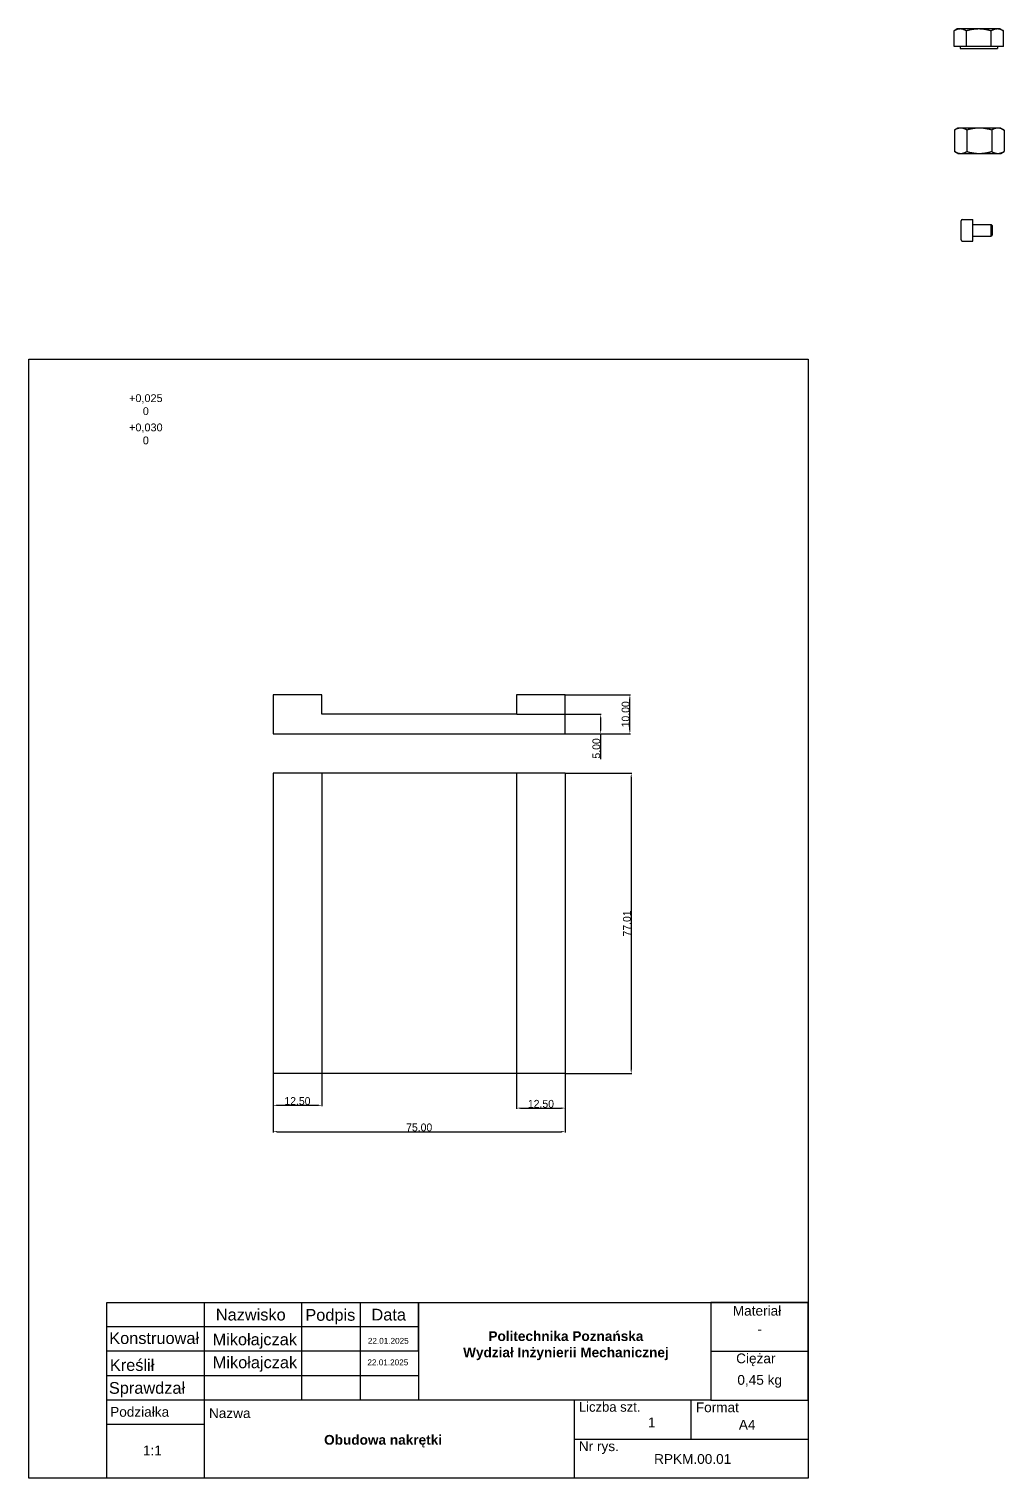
# Model space of a CAD drawing. Header units: millimetres. Extents: x 587 to 10361, y -8386 to 1488.
# Drawn here: x 844 to 1094.3, y 137.9 to 509.6 of the extents above; entities that cross this region are included whole.
import ezdxf
from ezdxf.enums import TextEntityAlignment as Align

# ---------------------------------------------------------------- set-up
doc = ezdxf.new("R2010")
doc.units = ezdxf.units.MM
for name, color, linetype, lineweight in [('Gruba', 7, 'Continuous', 30), ('Widoczne (ISO)', 7, 'Continuous', 30), ('Wymiar', 3, 'Continuous', 20)]:
    doc.layers.add(name, color=color, linetype=linetype, lineweight=lineweight)
doc.styles.add('arial_ttf', font='arial.ttf')
doc.styles.add('Inzynierka', font='arial.ttf')
doc.dimstyles.get("Standard").update_dxf_attribs({"dimtxt": 2, "dimasz": 1, "dimexe": 0.18, "dimexo": 0.0625, "dimgap": 0.09, "dimtad": 1, "dimzin": 0, "dimdsep": 46, "dimtxsty": 'Standard', "dimcen": 1, "dimadec": 0, "dimazin": 0, "dimtfac": 1, "dimtofl": 0, "dimtmove": 0, "dimatfit": 3, "dimfxl": 1, "dimtolj": 1, "dimtzin": 0, "dimarcsym": 0})

# ---------------------------------------------------------------- blocks, each defined once
blk = doc.blocks.new('*D26')
at = {"layer": 'Defpoints', "color": 0, "transparency": 16777216}
for p in [(906.71, 241.66), (981.71, 241.66), (981.71, 226.74)]:
    blk.add_point(p, dxfattribs=at)
at = {"layer": 'Wymiar', "color": 0, "lineweight": -2, "transparency": 16777216}
for p, q in [((906.71, 241.6), (906.71, 226.56)), ((981.71, 241.6), (981.71, 226.56)), ((907.71, 226.74), (980.71, 226.74))]:
    blk.add_line(p, q, dxfattribs=at)
at = {"layer": 'Wymiar', "color": 0, "transparency": 16777216}
for points in [[(907.71, 226.91), (907.71, 226.58), (906.71, 226.74)], [(980.71, 226.91), (980.71, 226.58), (981.71, 226.74)]]:
    blk.add_solid(points, dxfattribs=at)
at = {"layer": 'Wymiar', "color": 0, "transparency": 16777216, "insert": (944.21, 227.83), "char_height": 2, "attachment_point": 5}
blk.add_mtext('\\A1;75.00', dxfattribs=at)
blk = doc.blocks.new('*D27')
at = {"layer": 'Defpoints', "color": 0, "transparency": 16777216}
for p in [(906.71, 241.66), (919.21, 241.66), (919.21, 233.51)]:
    blk.add_point(p, dxfattribs=at)
at = {"layer": 'Wymiar', "color": 0, "lineweight": -2, "transparency": 16777216}
for p, q in [((906.71, 241.6), (906.71, 233.33)), ((919.21, 241.6), (919.21, 233.33)), ((907.71, 233.51), (918.21, 233.51))]:
    blk.add_line(p, q, dxfattribs=at)
at = {"layer": 'Wymiar', "color": 0, "transparency": 16777216}
for points in [[(907.71, 233.68), (907.71, 233.35), (906.71, 233.51)], [(918.21, 233.68), (918.21, 233.35), (919.21, 233.51)]]:
    blk.add_solid(points, dxfattribs=at)
at = {"layer": 'Wymiar', "color": 0, "transparency": 16777216, "insert": (912.96, 234.6), "char_height": 2, "attachment_point": 5}
blk.add_mtext('\\A1;12.50', dxfattribs=at)
blk = doc.blocks.new('*D28')
at = {"layer": 'Defpoints', "color": 0, "transparency": 16777216}
for p in [(969.21, 241.66), (981.71, 241.66), (981.71, 232.79)]:
    blk.add_point(p, dxfattribs=at)
at = {"layer": 'Wymiar', "color": 0, "lineweight": -2, "transparency": 16777216}
for p, q in [((969.21, 241.6), (969.21, 232.61)), ((981.71, 241.6), (981.71, 232.61)), ((970.21, 232.79), (980.71, 232.79))]:
    blk.add_line(p, q, dxfattribs=at)
at = {"layer": 'Wymiar', "color": 0, "transparency": 16777216}
for points in [[(970.21, 232.96), (970.21, 232.62), (969.21, 232.79)], [(980.71, 232.96), (980.71, 232.62), (981.71, 232.79)]]:
    blk.add_solid(points, dxfattribs=at)
at = {"layer": 'Wymiar', "color": 0, "transparency": 16777216, "insert": (975.46, 233.88), "char_height": 2, "attachment_point": 5}
blk.add_mtext('\\A1;12.50', dxfattribs=at)
blk = doc.blocks.new('*D29')
at = {"layer": 'Defpoints', "color": 0, "transparency": 16777216}
for p in [(981.71, 318.67), (981.71, 241.66), (998.63, 241.66)]:
    blk.add_point(p, dxfattribs=at)
at = {"layer": 'Wymiar', "color": 0, "lineweight": -2, "transparency": 16777216}
for p, q in [((981.77, 318.67), (998.81, 318.67)), ((998.63, 317.67), (998.63, 242.66)), ((981.77, 241.66), (998.81, 241.66))]:
    blk.add_line(p, q, dxfattribs=at)
at = {"layer": 'Wymiar', "color": 0, "transparency": 16777216}
for points in [[(998.46, 317.67), (998.79, 317.67), (998.63, 318.67)], [(998.46, 242.66), (998.79, 242.66), (998.63, 241.66)]]:
    blk.add_solid(points, dxfattribs=at)
at = {"layer": 'Wymiar', "color": 0, "transparency": 16777216, "insert": (997.54, 280.17), "char_height": 2, "attachment_point": 5, "rotation": 90}
blk.add_mtext('\\A1;77.01', dxfattribs=at)
blk = doc.blocks.new('*D30')
at = {"layer": 'Defpoints', "color": 0, "transparency": 16777216}
for p in [(981.71, 338.81), (998.29, 338.81), (981.71, 328.81)]:
    blk.add_point(p, dxfattribs=at)
at = {"layer": 'Wymiar', "color": 0, "lineweight": -2, "transparency": 16777216}
for p, q in [((981.77, 338.81), (998.47, 338.81)), ((998.29, 329.81), (998.29, 337.81)), ((981.77, 328.81), (998.47, 328.81))]:
    blk.add_line(p, q, dxfattribs=at)
at = {"layer": 'Wymiar', "color": 0, "transparency": 16777216}
for points in [[(998.12, 337.81), (998.45, 337.81), (998.29, 338.81)], [(998.12, 329.81), (998.45, 329.81), (998.29, 328.81)]]:
    blk.add_solid(points, dxfattribs=at)
at = {"layer": 'Wymiar', "color": 0, "transparency": 16777216, "insert": (997.2, 333.81), "char_height": 2, "attachment_point": 5, "rotation": 90}
blk.add_mtext('\\A1;10.00', dxfattribs=at)
blk = doc.blocks.new('*D31')
at = {"layer": 'Defpoints', "color": 0, "transparency": 16777216}
for p in [(969.21, 333.81), (969.21, 328.81), (990.78, 328.81)]:
    blk.add_point(p, dxfattribs=at)
at = {"layer": 'Wymiar', "color": 0, "lineweight": -2, "transparency": 16777216}
for p, q in [((969.27, 333.81), (990.96, 333.81)), ((990.78, 332.81), (990.78, 329.81)), ((969.27, 328.81), (990.96, 328.81)), ((990.78, 328.81), (990.78, 322.3))]:
    blk.add_line(p, q, dxfattribs=at)
at = {"layer": 'Wymiar', "color": 0, "transparency": 16777216}
for points in [[(990.62, 332.81), (990.95, 332.81), (990.78, 333.81)], [(990.62, 329.81), (990.95, 329.81), (990.78, 328.81)]]:
    blk.add_solid(points, dxfattribs=at)
at = {"layer": 'Wymiar', "color": 0, "transparency": 16777216, "insert": (989.69, 325.06), "char_height": 2, "attachment_point": 5, "rotation": 90}
blk.add_mtext('\\A1;5.00', dxfattribs=at)

msp = doc.modelspace()

# ---------------------------------------------------------------- linework, layer by layer
at = {"layer": 'Gruba'}
for p, q in [((906.705, 338.814), (906.705, 328.814)), ((919.205, 338.814), (906.705, 338.814)), ((919.205, 333.814), (919.205, 338.814)), ((969.205, 338.814), (969.205, 333.814)), ((981.705, 338.814), (969.205, 338.814)), ((981.705, 328.814), (981.705, 338.814)), ((969.205, 333.814), (919.205, 333.814)), ((906.705, 328.814), (981.705, 328.814)), ((906.705, 318.672), (906.705, 241.659)), ((919.205, 318.672), (906.705, 318.672)), ((919.205, 318.672), (919.205, 241.659)), ((969.205, 318.672), (919.205, 318.672)), ((969.205, 318.672), (969.205, 241.659)), ((981.705, 318.672), (969.205, 318.672)), ((981.705, 318.672), (981.705, 241.659)), ((919.205, 241.659), (906.705, 241.659)), ((969.205, 241.659), (919.205, 241.659)), ((981.705, 241.659), (969.205, 241.659)), ((889.036, 182.902), (889.036, 137.902)), ((889.036, 182.902), (889.036, 137.902)), ((889.036, 182.902), (889.036, 137.902)), ((914.036, 182.902), (914.036, 157.902)), ((914.036, 182.902), (914.036, 157.902)), ((914.036, 182.902), (914.036, 157.902)), ((929.036, 182.902), (929.036, 157.902)), ((929.036, 182.902), (929.036, 157.902)), ((929.036, 182.902), (929.036, 157.902)), ((944.036, 182.902), (944.036, 157.902)), ((944.036, 170.402), (944.036, 182.902)), ((944.036, 182.902), (944.036, 157.902)), ((944.036, 170.402), (944.036, 182.902)), ((944.036, 182.902), (944.036, 157.902)), ((944.036, 170.402), (944.036, 182.902)), ((944.036, 176.652), (864.036, 176.652)), ((944.036, 176.652), (864.036, 176.652)), ((944.036, 176.652), (864.036, 176.652)), ((944.036, 170.402), (864.036, 170.402)), ((944.036, 170.402), (864.036, 170.402)), ((944.036, 170.402), (864.036, 170.402)), ((1019.036, 170.402), (1044.036, 170.402)), ((1019.036, 170.402), (1044.036, 170.402)), ((1019.036, 170.402), (1044.036, 170.402)), ((944.036, 164.152), (864.036, 164.152)), ((944.036, 164.152), (864.036, 164.152)), ((944.036, 164.152), (864.036, 164.152)), ((1019.036, 157.902), (864.036, 157.902)), ((1019.036, 157.902), (864.036, 157.902)), ((1019.036, 157.902), (864.036, 157.902)), ((889.036, 157.902), (889.036, 151.652)), ((889.036, 157.902), (889.036, 151.652)), ((889.036, 157.902), (889.036, 151.652)), ((984.036, 137.902), (984.036, 157.902)), ((984.036, 137.902), (984.036, 157.902)), ((984.036, 137.902), (984.036, 157.902)), ((1014.036, 147.902), (1014.036, 157.902)), ((1014.036, 147.902), (1014.036, 157.902)), ((1014.036, 147.902), (1014.036, 157.902)), ((889.036, 151.652), (864.036, 151.652)), ((889.036, 151.652), (864.036, 151.652)), ((889.036, 151.652), (864.036, 151.652)), ((984.036, 147.902), (1044.036, 147.902)), ((984.036, 147.902), (1044.036, 147.902)), ((984.036, 147.902), (1044.036, 147.902))]:
    msp.add_line(p, q, dxfattribs=at)
for points in [[(844.036, 424.902), (1044.036, 424.902), (1044.036, 137.902), (844.036, 137.902)], [(1044.036, 137.902), (864.036, 137.902), (864.036, 182.902), (1044.036, 182.902)], [(1044.036, 182.902), (1019.036, 182.902), (1019.036, 157.902), (1044.036, 157.902)], [(1044.036, 182.902), (1019.036, 182.902), (1019.036, 157.902), (1044.036, 157.902)], [(1044.036, 182.902), (1019.036, 182.902), (1019.036, 157.902), (1044.036, 157.902)], [(1044.036, 182.902), (1019.036, 182.902), (1019.036, 157.902), (1044.036, 157.902)]]:
    msp.add_lwpolyline(points, close=True, dxfattribs=at)
at = {"layer": 'Widoczne (ISO)'}
for p, q in [((1082.344, 509.61), (1081.493, 509.118)), ((1083.081, 509.61), (1082.344, 509.61)), ((1087.844, 509.61), (1083.081, 509.61)), ((1092.607, 509.61), (1087.844, 509.61)), ((1093.344, 509.61), (1092.607, 509.61)), ((1093.344, 509.61), (1094.195, 509.118)), ((1081.493, 505.11), (1081.493, 509.118)), ((1084.668, 505.11), (1084.668, 509.118)), ((1091.019, 505.11), (1091.019, 509.118)), ((1094.195, 505.11), (1094.195, 509.118)), ((1084.668, 505.11), (1081.493, 505.11)), ((1083.044, 505.11), (1083.044, 504.61)), ((1083.044, 504.61), (1092.644, 504.61)), ((1091.019, 505.11), (1084.668, 505.11)), ((1094.195, 505.11), (1091.019, 505.11)), ((1092.644, 505.11), (1092.644, 504.61)), ((1082.482, 484.183), (1081.632, 483.692)), ((1081.632, 483.692), (1081.632, 478.175)), ((1083.219, 484.183), (1082.482, 484.183)), ((1087.982, 484.183), (1083.219, 484.183)), ((1084.807, 483.692), (1084.807, 478.175)), ((1092.746, 484.183), (1087.982, 484.183)), ((1091.158, 483.692), (1091.158, 478.175)), ((1093.482, 484.183), (1092.746, 484.183)), ((1093.482, 484.183), (1094.333, 483.692)), ((1094.333, 483.692), (1094.333, 478.175)), ((1082.482, 477.683), (1081.632, 478.175)), ((1082.482, 477.683), (1083.219, 477.683)), ((1083.219, 477.683), (1087.982, 477.683)), ((1087.982, 477.683), (1092.746, 477.683)), ((1092.746, 477.683), (1093.482, 477.683)), ((1093.482, 477.683), (1094.333, 478.175)), ((1083.309, 455.514), (1083.309, 460.414)), ((1083.609, 460.714), (1086.309, 460.714)), ((1086.309, 455.214), (1086.309, 460.714)), ((1086.409, 459.464), (1091.002, 459.464)), ((1091.002, 456.464), (1091.002, 459.464)), ((1091.309, 459.158), (1091.002, 459.464)), ((1091.309, 459.158), (1091.309, 456.771)), ((1083.609, 455.214), (1086.309, 455.214)), ((1086.409, 456.464), (1091.002, 456.464)), ((1091.309, 456.771), (1091.002, 456.464))]:
    msp.add_line(p, q, dxfattribs=at)
for centre, radius, start, end in [((1083.609, 460.414), 0.3, 90, 180), ((1086.409, 459.564), 0.1, 180, 270), ((1083.609, 455.514), 0.3, 180, 270), ((1086.409, 456.364), 0.1, 90, 180)]:
    msp.add_arc(centre, radius, start, end, dxfattribs=at)
for points in [[(1083.081, 509.61), (1082.344, 509.61), (1081.493, 509.118)], [(1084.668, 509.118), (1083.818, 509.61), (1083.081, 509.61)], [(1087.844, 509.61), (1086.37, 509.61), (1084.668, 509.118)], [(1091.019, 509.118), (1089.318, 509.61), (1087.844, 509.61)], [(1092.607, 509.61), (1091.87, 509.61), (1091.019, 509.118)], [(1094.195, 509.118), (1093.344, 509.61), (1092.607, 509.61)], [(1083.219, 484.183), (1082.482, 484.183), (1081.632, 483.692)], [(1084.807, 483.692), (1083.956, 484.183), (1083.219, 484.183)], [(1087.982, 484.183), (1086.509, 484.183), (1084.807, 483.692)], [(1091.158, 483.692), (1089.456, 484.183), (1087.982, 484.183)], [(1092.746, 484.183), (1092.009, 484.183), (1091.158, 483.692)], [(1094.333, 483.692), (1093.482, 484.183), (1092.746, 484.183)], [(1081.632, 478.175), (1082.482, 477.683), (1083.219, 477.683)], [(1083.219, 477.683), (1083.956, 477.683), (1084.807, 478.175)], [(1084.807, 478.175), (1086.509, 477.683), (1087.982, 477.683)], [(1087.982, 477.683), (1089.456, 477.683), (1091.158, 478.175)], [(1091.158, 478.175), (1092.009, 477.683), (1092.746, 477.683)], [(1092.746, 477.683), (1093.482, 477.683), (1094.333, 478.175)]]:
    msp.add_rational_spline(points, [1, 1.0379548493, 1], degree=2, dxfattribs=at)

# ---------------------------------------------------------------- texts
at = {"layer": 'Gruba', "color": 7, "style": 'arial_ttf'}
for s, height, p in [('Materiał', 2.5, (1024.712, 182.057)), ('Nazwisko', 3, (892.003, 181.31)), ('Podpis', 3, (914.986, 181.241)), ('Data', 3, (931.958, 181.313)), ('Konstruował', 3, (864.649, 175.288)), ('Kreślił', 3, (864.805, 168.387)), ('Ciężar', 2.5, (1025.565, 169.844)), ('Sprawdzał', 3, (864.56, 162.514)), ('Podziałka', 2.5, (864.881, 156.124)), ('Format', 2.5, (1015.215, 157.282)), ('Nazwa', 2.5, (890.244, 155.788)), ('Nr rys.', 2.5, (985.183, 147.309))]:
    msp.add_text(s, height=height, dxfattribs=at).set_placement(p, align=Align.TOP_LEFT)
at = {"layer": 'Gruba', "transparency": 33554687, "char_height": 2.5, "attachment_point": 5, "style": 'Inzynierka'}
for s, insert, width in [('{\\fArial|b1|i0|c238|p34;Politechnika Poznańska\\PWydział Inżynierii Mechanicznej}', (981.87, 171.839), 73.53749), ('-', (1031.61, 176.091), 25.14758), ('0,45 kg', (1031.61, 162.696), 25.14758), ('A4', (1028.398, 151.575), 25.14758), ('{\\fArial|b1|i0|c238|p34;Obudowa nakrętki}', (934.934, 147.335), 73.53749), ('RPKM.00.01', (1014.406, 142.77), 34.25803)]:
    msp.add_mtext(s, dxfattribs=dict(at, insert=insert, width=width))
at = {"layer": 'Gruba', "width": 39.17918, "attachment_point": 1, "style": 'Inzynierka'}
for s, insert, char_height in [('22.01.2025', (931.028, 173.844), 1.5), ('22.01.2025', (930.917, 168.322), 1.5), ('1', (1002.918, 153.425), 2.5), ('1:1', (873.286, 146.236), 2.5)]:
    msp.add_mtext(s, dxfattribs=dict(at, insert=insert, char_height=char_height))
at = {"layer": 'Gruba', "insert": (985.201, 157.403), "char_height": 2.5, "attachment_point": 1}
msp.add_mtext_dynamic_manual_height_columns('Liczba szt.', width=17.01044, gutter_width=12.5, heights=[0], dxfattribs=at)
at = {"layer": 'Wymiar', "color": 7, "style": 'arial_ttf'}
for s, height, p in [('Materiał', 2.5, (1024.712, 182.057)), ('Nazwisko', 3, (892.003, 181.31)), ('Podpis', 3, (914.986, 181.241)), ('Data', 3, (931.958, 181.313)), ('Konstruował', 3, (864.649, 175.288)), ('Mikołajczak', 3, (891.169, 174.966)), ('Kreślił', 3, (864.805, 168.387)), ('Mikołajczak', 3, (891.223, 169.078)), ('Ciężar', 2.5, (1025.565, 169.844)), ('Sprawdzał', 3, (864.56, 162.514)), ('Podziałka', 2.5, (864.881, 156.124)), ('Format', 2.5, (1015.215, 157.282)), ('Nazwa', 2.5, (890.244, 155.788)), ('Nr rys.', 2.5, (985.183, 147.309))]:
    msp.add_text(s, height=height, dxfattribs=at).set_placement(p, align=Align.TOP_LEFT)
at = {"layer": 'Wymiar', "char_height": 2, "attachment_point": 5, "style": 'Inzynierka'}
for s, insert in [('\\pxqc;+0,025\\P0', (874.036, 413.228)), ('\\pxqc;+0,030\\P0', (874.036, 405.728))]:
    msp.add_mtext_dynamic_manual_height_columns(s, width=20, gutter_width=20, heights=[0], dxfattribs=dict(at, insert=insert))
at = {"layer": 'Wymiar', "insert": (985.201, 157.403), "char_height": 2.5, "attachment_point": 1}
msp.add_mtext_dynamic_manual_height_columns('Liczba szt.', width=17.01044, gutter_width=12.5, heights=[0], dxfattribs=at)

# ---------------------------------------------------------------- dimensions: what is measured, and where the dimension line sits
at = {"layer": 'Wymiar'}
for base, p1, p2, picture, middle in [((998.286, 338.814), (981.705, 328.814), (981.705, 338.814), '*D30', (997.196, 333.814)), ((990.785, 328.814), (969.205, 333.814), (969.205, 328.814), '*D31', (989.695, 325.057)), ((998.628, 241.659), (981.705, 318.672), (981.705, 241.659), '*D29', (997.538, 280.166))]:
    dim = msp.add_linear_dim(base=base, p1=p1, p2=p2, angle=90, dimstyle='Standard', dxfattribs=at)
    dim.commit()
    dim.dimension.update_dxf_attribs({"geometry": picture, "text_midpoint": middle})
for base, p1, p2, picture, middle in [((981.705, 226.743), (906.705, 241.659), (981.705, 241.659), '*D26', (944.205, 227.833)), ((919.205, 233.515), (906.705, 241.659), (919.205, 241.659), '*D27', (912.955, 234.605)), ((981.705, 232.789), (969.205, 241.659), (981.705, 241.659), '*D28', (975.455, 233.879))]:
    dim = msp.add_linear_dim(base=base, p1=p1, p2=p2, dimstyle='Standard', dxfattribs=at)
    dim.commit()
    dim.dimension.update_dxf_attribs({"geometry": picture, "text_midpoint": middle})

doc.saveas('drawing.dxf')
